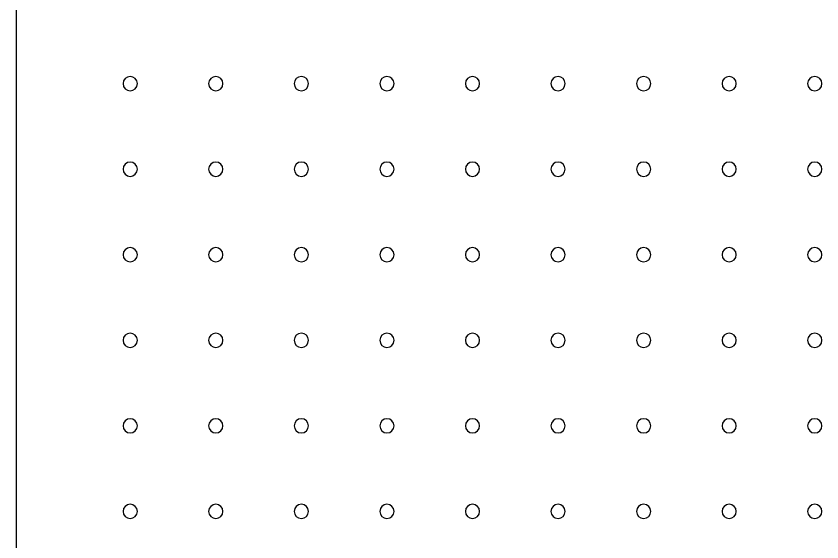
# Model space of a CAD drawing. Extents: x -215 to 2260, y -1591 to 611.
# Drawn here: x -207.2 to 75.3, y -677.7 to -493.3 of the extents above; entities that cross this region are included whole.
import ezdxf

# ---------------------------------------------------------------- set-up
doc = ezdxf.new("R2010")
doc.units = 0
doc.header["$MEASUREMENT"] = 0
doc.layers.get('0').update_dxf_attribs({"linetype": 'CONTINUOUS'})

# ---------------------------------------------------------------- blocks, each defined once
blk = doc.blocks.new('BLOCK_237')
at = {"color": 7}
blk.add_lwpolyline([(-207.2, -316.99), (-207.2, -896.99)], dxfattribs=at)
blk = doc.blocks.new('BLOCK_425')
at = {"color": 7}
blk.add_open_spline([(75.3, -666.99), (75.3, -668.37), (74.18, -669.49), (72.8, -669.49), (71.42, -669.49), (70.3, -668.37), (70.3, -666.99), (70.3, -665.61), (71.42, -664.49), (72.8, -664.49), (74.18, -664.49), (75.3, -665.61), (75.3, -666.99), (75.3, -666.99), (75.3, -666.99), (75.3, -666.99)], degree=3, knots=[0, 0, 0, 0, 1, 1, 1, 2, 2, 2, 3, 3, 3, 4, 4, 4, 5, 5, 5, 5], dxfattribs=at)
blk = doc.blocks.new('BLOCK_426')
at = {"color": 7}
blk.add_open_spline([(45.3, -666.99), (45.3, -668.37), (44.18, -669.49), (42.8, -669.49), (41.42, -669.49), (40.3, -668.37), (40.3, -666.99), (40.3, -665.61), (41.42, -664.49), (42.8, -664.49), (44.18, -664.49), (45.3, -665.61), (45.3, -666.99), (45.3, -666.99), (45.3, -666.99), (45.3, -666.99)], degree=3, knots=[0, 0, 0, 0, 1, 1, 1, 2, 2, 2, 3, 3, 3, 4, 4, 4, 5, 5, 5, 5], dxfattribs=at)
blk = doc.blocks.new('BLOCK_427')
at = {"color": 7}
blk.add_open_spline([(15.3, -666.99), (15.3, -668.37), (14.18, -669.49), (12.8, -669.49), (11.42, -669.49), (10.3, -668.37), (10.3, -666.99), (10.3, -665.61), (11.42, -664.49), (12.8, -664.49), (14.18, -664.49), (15.3, -665.61), (15.3, -666.99), (15.3, -666.99), (15.3, -666.99), (15.3, -666.99)], degree=3, knots=[0, 0, 0, 0, 1, 1, 1, 2, 2, 2, 3, 3, 3, 4, 4, 4, 5, 5, 5, 5], dxfattribs=at)
blk = doc.blocks.new('BLOCK_428')
at = {"color": 7}
blk.add_open_spline([(-14.7, -666.99), (-14.7, -668.37), (-15.82, -669.49), (-17.2, -669.49), (-18.58, -669.49), (-19.7, -668.37), (-19.7, -666.99), (-19.7, -665.61), (-18.58, -664.49), (-17.2, -664.49), (-15.82, -664.49), (-14.7, -665.61), (-14.7, -666.99), (-14.7, -666.99), (-14.7, -666.99), (-14.7, -666.99)], degree=3, knots=[0, 0, 0, 0, 1, 1, 1, 2, 2, 2, 3, 3, 3, 4, 4, 4, 5, 5, 5, 5], dxfattribs=at)
blk = doc.blocks.new('BLOCK_429')
at = {"color": 7}
blk.add_open_spline([(-44.7, -666.99), (-44.7, -668.37), (-45.82, -669.49), (-47.2, -669.49), (-48.58, -669.49), (-49.7, -668.37), (-49.7, -666.99), (-49.7, -665.61), (-48.58, -664.49), (-47.2, -664.49), (-45.82, -664.49), (-44.7, -665.61), (-44.7, -666.99), (-44.7, -666.99), (-44.7, -666.99), (-44.7, -666.99)], degree=3, knots=[0, 0, 0, 0, 1, 1, 1, 2, 2, 2, 3, 3, 3, 4, 4, 4, 5, 5, 5, 5], dxfattribs=at)
blk = doc.blocks.new('BLOCK_430')
at = {"color": 7}
blk.add_open_spline([(-74.7, -666.99), (-74.7, -668.37), (-75.82, -669.49), (-77.2, -669.49), (-78.58, -669.49), (-79.7, -668.37), (-79.7, -666.99), (-79.7, -665.61), (-78.58, -664.49), (-77.2, -664.49), (-75.82, -664.49), (-74.7, -665.61), (-74.7, -666.99), (-74.7, -666.99), (-74.7, -666.99), (-74.7, -666.99)], degree=3, knots=[0, 0, 0, 0, 1, 1, 1, 2, 2, 2, 3, 3, 3, 4, 4, 4, 5, 5, 5, 5], dxfattribs=at)
blk = doc.blocks.new('BLOCK_431')
at = {"color": 7}
blk.add_open_spline([(-104.7, -666.99), (-104.7, -668.37), (-105.82, -669.49), (-107.2, -669.49), (-108.58, -669.49), (-109.7, -668.37), (-109.7, -666.99), (-109.7, -665.61), (-108.58, -664.49), (-107.2, -664.49), (-105.82, -664.49), (-104.7, -665.61), (-104.7, -666.99), (-104.7, -666.99), (-104.7, -666.99), (-104.7, -666.99)], degree=3, knots=[0, 0, 0, 0, 1, 1, 1, 2, 2, 2, 3, 3, 3, 4, 4, 4, 5, 5, 5, 5], dxfattribs=at)
blk = doc.blocks.new('BLOCK_452')
at = {"color": 7}
blk.add_open_spline([(75.3, -636.99), (75.3, -638.37), (74.18, -639.49), (72.8, -639.49), (71.42, -639.49), (70.3, -638.37), (70.3, -636.99), (70.3, -635.61), (71.42, -634.49), (72.8, -634.49), (74.18, -634.49), (75.3, -635.61), (75.3, -636.99), (75.3, -636.99), (75.3, -636.99), (75.3, -636.99)], degree=3, knots=[0, 0, 0, 0, 1, 1, 1, 2, 2, 2, 3, 3, 3, 4, 4, 4, 5, 5, 5, 5], dxfattribs=at)
blk = doc.blocks.new('BLOCK_453')
at = {"color": 7}
blk.add_open_spline([(45.3, -636.99), (45.3, -638.37), (44.18, -639.49), (42.8, -639.49), (41.42, -639.49), (40.3, -638.37), (40.3, -636.99), (40.3, -635.61), (41.42, -634.49), (42.8, -634.49), (44.18, -634.49), (45.3, -635.61), (45.3, -636.99), (45.3, -636.99), (45.3, -636.99), (45.3, -636.99)], degree=3, knots=[0, 0, 0, 0, 1, 1, 1, 2, 2, 2, 3, 3, 3, 4, 4, 4, 5, 5, 5, 5], dxfattribs=at)
blk = doc.blocks.new('BLOCK_454')
at = {"color": 7}
blk.add_open_spline([(15.3, -636.99), (15.3, -638.37), (14.18, -639.49), (12.8, -639.49), (11.42, -639.49), (10.3, -638.37), (10.3, -636.99), (10.3, -635.61), (11.42, -634.49), (12.8, -634.49), (14.18, -634.49), (15.3, -635.61), (15.3, -636.99), (15.3, -636.99), (15.3, -636.99), (15.3, -636.99)], degree=3, knots=[0, 0, 0, 0, 1, 1, 1, 2, 2, 2, 3, 3, 3, 4, 4, 4, 5, 5, 5, 5], dxfattribs=at)
blk = doc.blocks.new('BLOCK_455')
at = {"color": 7}
blk.add_open_spline([(-14.7, -636.99), (-14.7, -638.37), (-15.82, -639.49), (-17.2, -639.49), (-18.58, -639.49), (-19.7, -638.37), (-19.7, -636.99), (-19.7, -635.61), (-18.58, -634.49), (-17.2, -634.49), (-15.82, -634.49), (-14.7, -635.61), (-14.7, -636.99), (-14.7, -636.99), (-14.7, -636.99), (-14.7, -636.99)], degree=3, knots=[0, 0, 0, 0, 1, 1, 1, 2, 2, 2, 3, 3, 3, 4, 4, 4, 5, 5, 5, 5], dxfattribs=at)
blk = doc.blocks.new('BLOCK_456')
at = {"color": 7}
blk.add_open_spline([(-44.7, -636.99), (-44.7, -638.37), (-45.82, -639.49), (-47.2, -639.49), (-48.58, -639.49), (-49.7, -638.37), (-49.7, -636.99), (-49.7, -635.61), (-48.58, -634.49), (-47.2, -634.49), (-45.82, -634.49), (-44.7, -635.61), (-44.7, -636.99), (-44.7, -636.99), (-44.7, -636.99), (-44.7, -636.99)], degree=3, knots=[0, 0, 0, 0, 1, 1, 1, 2, 2, 2, 3, 3, 3, 4, 4, 4, 5, 5, 5, 5], dxfattribs=at)
blk = doc.blocks.new('BLOCK_457')
at = {"color": 7}
blk.add_open_spline([(-74.7, -636.99), (-74.7, -638.37), (-75.82, -639.49), (-77.2, -639.49), (-78.58, -639.49), (-79.7, -638.37), (-79.7, -636.99), (-79.7, -635.61), (-78.58, -634.49), (-77.2, -634.49), (-75.82, -634.49), (-74.7, -635.61), (-74.7, -636.99), (-74.7, -636.99), (-74.7, -636.99), (-74.7, -636.99)], degree=3, knots=[0, 0, 0, 0, 1, 1, 1, 2, 2, 2, 3, 3, 3, 4, 4, 4, 5, 5, 5, 5], dxfattribs=at)
blk = doc.blocks.new('BLOCK_458')
at = {"color": 7}
blk.add_open_spline([(-104.7, -636.99), (-104.7, -638.37), (-105.82, -639.49), (-107.2, -639.49), (-108.58, -639.49), (-109.7, -638.37), (-109.7, -636.99), (-109.7, -635.61), (-108.58, -634.49), (-107.2, -634.49), (-105.82, -634.49), (-104.7, -635.61), (-104.7, -636.99), (-104.7, -636.99), (-104.7, -636.99), (-104.7, -636.99)], degree=3, knots=[0, 0, 0, 0, 1, 1, 1, 2, 2, 2, 3, 3, 3, 4, 4, 4, 5, 5, 5, 5], dxfattribs=at)
blk = doc.blocks.new('BLOCK_479')
at = {"color": 7}
blk.add_open_spline([(75.3, -606.99), (75.3, -608.37), (74.18, -609.49), (72.8, -609.49), (71.42, -609.49), (70.3, -608.37), (70.3, -606.99), (70.3, -605.61), (71.42, -604.49), (72.8, -604.49), (74.18, -604.49), (75.3, -605.61), (75.3, -606.99), (75.3, -606.99), (75.3, -606.99), (75.3, -606.99)], degree=3, knots=[0, 0, 0, 0, 1, 1, 1, 2, 2, 2, 3, 3, 3, 4, 4, 4, 5, 5, 5, 5], dxfattribs=at)
blk = doc.blocks.new('BLOCK_480')
at = {"color": 7}
blk.add_open_spline([(45.3, -606.99), (45.3, -608.37), (44.18, -609.49), (42.8, -609.49), (41.42, -609.49), (40.3, -608.37), (40.3, -606.99), (40.3, -605.61), (41.42, -604.49), (42.8, -604.49), (44.18, -604.49), (45.3, -605.61), (45.3, -606.99), (45.3, -606.99), (45.3, -606.99), (45.3, -606.99)], degree=3, knots=[0, 0, 0, 0, 1, 1, 1, 2, 2, 2, 3, 3, 3, 4, 4, 4, 5, 5, 5, 5], dxfattribs=at)
blk = doc.blocks.new('BLOCK_481')
at = {"color": 7}
blk.add_open_spline([(15.3, -606.99), (15.3, -608.37), (14.18, -609.49), (12.8, -609.49), (11.42, -609.49), (10.3, -608.37), (10.3, -606.99), (10.3, -605.61), (11.42, -604.49), (12.8, -604.49), (14.18, -604.49), (15.3, -605.61), (15.3, -606.99), (15.3, -606.99), (15.3, -606.99), (15.3, -606.99)], degree=3, knots=[0, 0, 0, 0, 1, 1, 1, 2, 2, 2, 3, 3, 3, 4, 4, 4, 5, 5, 5, 5], dxfattribs=at)
blk = doc.blocks.new('BLOCK_482')
at = {"color": 7}
blk.add_open_spline([(-14.7, -606.99), (-14.7, -608.37), (-15.82, -609.49), (-17.2, -609.49), (-18.58, -609.49), (-19.7, -608.37), (-19.7, -606.99), (-19.7, -605.61), (-18.58, -604.49), (-17.2, -604.49), (-15.82, -604.49), (-14.7, -605.61), (-14.7, -606.99), (-14.7, -606.99), (-14.7, -606.99), (-14.7, -606.99)], degree=3, knots=[0, 0, 0, 0, 1, 1, 1, 2, 2, 2, 3, 3, 3, 4, 4, 4, 5, 5, 5, 5], dxfattribs=at)
blk = doc.blocks.new('BLOCK_483')
at = {"color": 7}
blk.add_open_spline([(-44.7, -606.99), (-44.7, -608.37), (-45.82, -609.49), (-47.2, -609.49), (-48.58, -609.49), (-49.7, -608.37), (-49.7, -606.99), (-49.7, -605.61), (-48.58, -604.49), (-47.2, -604.49), (-45.82, -604.49), (-44.7, -605.61), (-44.7, -606.99), (-44.7, -606.99), (-44.7, -606.99), (-44.7, -606.99)], degree=3, knots=[0, 0, 0, 0, 1, 1, 1, 2, 2, 2, 3, 3, 3, 4, 4, 4, 5, 5, 5, 5], dxfattribs=at)
blk = doc.blocks.new('BLOCK_484')
at = {"color": 7}
blk.add_open_spline([(-74.7, -606.99), (-74.7, -608.37), (-75.82, -609.49), (-77.2, -609.49), (-78.58, -609.49), (-79.7, -608.37), (-79.7, -606.99), (-79.7, -605.61), (-78.58, -604.49), (-77.2, -604.49), (-75.82, -604.49), (-74.7, -605.61), (-74.7, -606.99), (-74.7, -606.99), (-74.7, -606.99), (-74.7, -606.99)], degree=3, knots=[0, 0, 0, 0, 1, 1, 1, 2, 2, 2, 3, 3, 3, 4, 4, 4, 5, 5, 5, 5], dxfattribs=at)
blk = doc.blocks.new('BLOCK_485')
at = {"color": 7}
blk.add_open_spline([(-104.7, -606.99), (-104.7, -608.37), (-105.82, -609.49), (-107.2, -609.49), (-108.58, -609.49), (-109.7, -608.37), (-109.7, -606.99), (-109.7, -605.61), (-108.58, -604.49), (-107.2, -604.49), (-105.82, -604.49), (-104.7, -605.61), (-104.7, -606.99), (-104.7, -606.99), (-104.7, -606.99), (-104.7, -606.99)], degree=3, knots=[0, 0, 0, 0, 1, 1, 1, 2, 2, 2, 3, 3, 3, 4, 4, 4, 5, 5, 5, 5], dxfattribs=at)
blk = doc.blocks.new('BLOCK_506')
at = {"color": 7}
blk.add_open_spline([(75.3, -576.99), (75.3, -578.37), (74.18, -579.49), (72.8, -579.49), (71.42, -579.49), (70.3, -578.37), (70.3, -576.99), (70.3, -575.61), (71.42, -574.49), (72.8, -574.49), (74.18, -574.49), (75.3, -575.61), (75.3, -576.99), (75.3, -576.99), (75.3, -576.99), (75.3, -576.99)], degree=3, knots=[0, 0, 0, 0, 1, 1, 1, 2, 2, 2, 3, 3, 3, 4, 4, 4, 5, 5, 5, 5], dxfattribs=at)
blk = doc.blocks.new('BLOCK_507')
at = {"color": 7}
blk.add_open_spline([(45.3, -576.99), (45.3, -578.37), (44.18, -579.49), (42.8, -579.49), (41.42, -579.49), (40.3, -578.37), (40.3, -576.99), (40.3, -575.61), (41.42, -574.49), (42.8, -574.49), (44.18, -574.49), (45.3, -575.61), (45.3, -576.99), (45.3, -576.99), (45.3, -576.99), (45.3, -576.99)], degree=3, knots=[0, 0, 0, 0, 1, 1, 1, 2, 2, 2, 3, 3, 3, 4, 4, 4, 5, 5, 5, 5], dxfattribs=at)
blk = doc.blocks.new('BLOCK_508')
at = {"color": 7}
blk.add_open_spline([(15.3, -576.99), (15.3, -578.37), (14.18, -579.49), (12.8, -579.49), (11.42, -579.49), (10.3, -578.37), (10.3, -576.99), (10.3, -575.61), (11.42, -574.49), (12.8, -574.49), (14.18, -574.49), (15.3, -575.61), (15.3, -576.99), (15.3, -576.99), (15.3, -576.99), (15.3, -576.99)], degree=3, knots=[0, 0, 0, 0, 1, 1, 1, 2, 2, 2, 3, 3, 3, 4, 4, 4, 5, 5, 5, 5], dxfattribs=at)
blk = doc.blocks.new('BLOCK_509')
at = {"color": 7}
blk.add_open_spline([(-14.7, -576.99), (-14.7, -578.37), (-15.82, -579.49), (-17.2, -579.49), (-18.58, -579.49), (-19.7, -578.37), (-19.7, -576.99), (-19.7, -575.61), (-18.58, -574.49), (-17.2, -574.49), (-15.82, -574.49), (-14.7, -575.61), (-14.7, -576.99), (-14.7, -576.99), (-14.7, -576.99), (-14.7, -576.99)], degree=3, knots=[0, 0, 0, 0, 1, 1, 1, 2, 2, 2, 3, 3, 3, 4, 4, 4, 5, 5, 5, 5], dxfattribs=at)
blk = doc.blocks.new('BLOCK_510')
at = {"color": 7}
blk.add_open_spline([(-44.7, -576.99), (-44.7, -578.37), (-45.82, -579.49), (-47.2, -579.49), (-48.58, -579.49), (-49.7, -578.37), (-49.7, -576.99), (-49.7, -575.61), (-48.58, -574.49), (-47.2, -574.49), (-45.82, -574.49), (-44.7, -575.61), (-44.7, -576.99), (-44.7, -576.99), (-44.7, -576.99), (-44.7, -576.99)], degree=3, knots=[0, 0, 0, 0, 1, 1, 1, 2, 2, 2, 3, 3, 3, 4, 4, 4, 5, 5, 5, 5], dxfattribs=at)
blk = doc.blocks.new('BLOCK_511')
at = {"color": 7}
blk.add_open_spline([(-74.7, -576.99), (-74.7, -578.37), (-75.82, -579.49), (-77.2, -579.49), (-78.58, -579.49), (-79.7, -578.37), (-79.7, -576.99), (-79.7, -575.61), (-78.58, -574.49), (-77.2, -574.49), (-75.82, -574.49), (-74.7, -575.61), (-74.7, -576.99), (-74.7, -576.99), (-74.7, -576.99), (-74.7, -576.99)], degree=3, knots=[0, 0, 0, 0, 1, 1, 1, 2, 2, 2, 3, 3, 3, 4, 4, 4, 5, 5, 5, 5], dxfattribs=at)
blk = doc.blocks.new('BLOCK_512')
at = {"color": 7}
blk.add_open_spline([(-104.7, -576.99), (-104.7, -578.37), (-105.82, -579.49), (-107.2, -579.49), (-108.58, -579.49), (-109.7, -578.37), (-109.7, -576.99), (-109.7, -575.61), (-108.58, -574.49), (-107.2, -574.49), (-105.82, -574.49), (-104.7, -575.61), (-104.7, -576.99), (-104.7, -576.99), (-104.7, -576.99), (-104.7, -576.99)], degree=3, knots=[0, 0, 0, 0, 1, 1, 1, 2, 2, 2, 3, 3, 3, 4, 4, 4, 5, 5, 5, 5], dxfattribs=at)
blk = doc.blocks.new('BLOCK_533')
at = {"color": 7}
blk.add_open_spline([(75.3, -546.99), (75.3, -548.37), (74.18, -549.49), (72.8, -549.49), (71.42, -549.49), (70.3, -548.37), (70.3, -546.99), (70.3, -545.61), (71.42, -544.49), (72.8, -544.49), (74.18, -544.49), (75.3, -545.61), (75.3, -546.99), (75.3, -546.99), (75.3, -546.99), (75.3, -546.99)], degree=3, knots=[0, 0, 0, 0, 1, 1, 1, 2, 2, 2, 3, 3, 3, 4, 4, 4, 5, 5, 5, 5], dxfattribs=at)
blk = doc.blocks.new('BLOCK_534')
at = {"color": 7}
blk.add_open_spline([(45.3, -546.99), (45.3, -548.37), (44.18, -549.49), (42.8, -549.49), (41.42, -549.49), (40.3, -548.37), (40.3, -546.99), (40.3, -545.61), (41.42, -544.49), (42.8, -544.49), (44.18, -544.49), (45.3, -545.61), (45.3, -546.99), (45.3, -546.99), (45.3, -546.99), (45.3, -546.99)], degree=3, knots=[0, 0, 0, 0, 1, 1, 1, 2, 2, 2, 3, 3, 3, 4, 4, 4, 5, 5, 5, 5], dxfattribs=at)
blk = doc.blocks.new('BLOCK_535')
at = {"color": 7}
blk.add_open_spline([(15.3, -546.99), (15.3, -548.37), (14.18, -549.49), (12.8, -549.49), (11.42, -549.49), (10.3, -548.37), (10.3, -546.99), (10.3, -545.61), (11.42, -544.49), (12.8, -544.49), (14.18, -544.49), (15.3, -545.61), (15.3, -546.99), (15.3, -546.99), (15.3, -546.99), (15.3, -546.99)], degree=3, knots=[0, 0, 0, 0, 1, 1, 1, 2, 2, 2, 3, 3, 3, 4, 4, 4, 5, 5, 5, 5], dxfattribs=at)
blk = doc.blocks.new('BLOCK_536')
at = {"color": 7}
blk.add_open_spline([(-14.7, -546.99), (-14.7, -548.37), (-15.82, -549.49), (-17.2, -549.49), (-18.58, -549.49), (-19.7, -548.37), (-19.7, -546.99), (-19.7, -545.61), (-18.58, -544.49), (-17.2, -544.49), (-15.82, -544.49), (-14.7, -545.61), (-14.7, -546.99), (-14.7, -546.99), (-14.7, -546.99), (-14.7, -546.99)], degree=3, knots=[0, 0, 0, 0, 1, 1, 1, 2, 2, 2, 3, 3, 3, 4, 4, 4, 5, 5, 5, 5], dxfattribs=at)
blk = doc.blocks.new('BLOCK_537')
at = {"color": 7}
blk.add_open_spline([(-44.7, -546.99), (-44.7, -548.37), (-45.82, -549.49), (-47.2, -549.49), (-48.58, -549.49), (-49.7, -548.37), (-49.7, -546.99), (-49.7, -545.61), (-48.58, -544.49), (-47.2, -544.49), (-45.82, -544.49), (-44.7, -545.61), (-44.7, -546.99), (-44.7, -546.99), (-44.7, -546.99), (-44.7, -546.99)], degree=3, knots=[0, 0, 0, 0, 1, 1, 1, 2, 2, 2, 3, 3, 3, 4, 4, 4, 5, 5, 5, 5], dxfattribs=at)
blk = doc.blocks.new('BLOCK_538')
at = {"color": 7}
blk.add_open_spline([(-74.7, -546.99), (-74.7, -548.37), (-75.82, -549.49), (-77.2, -549.49), (-78.58, -549.49), (-79.7, -548.37), (-79.7, -546.99), (-79.7, -545.61), (-78.58, -544.49), (-77.2, -544.49), (-75.82, -544.49), (-74.7, -545.61), (-74.7, -546.99), (-74.7, -546.99), (-74.7, -546.99), (-74.7, -546.99)], degree=3, knots=[0, 0, 0, 0, 1, 1, 1, 2, 2, 2, 3, 3, 3, 4, 4, 4, 5, 5, 5, 5], dxfattribs=at)
blk = doc.blocks.new('BLOCK_539')
at = {"color": 7}
blk.add_open_spline([(-104.7, -546.99), (-104.7, -548.37), (-105.82, -549.49), (-107.2, -549.49), (-108.58, -549.49), (-109.7, -548.37), (-109.7, -546.99), (-109.7, -545.61), (-108.58, -544.49), (-107.2, -544.49), (-105.82, -544.49), (-104.7, -545.61), (-104.7, -546.99), (-104.7, -546.99), (-104.7, -546.99), (-104.7, -546.99)], degree=3, knots=[0, 0, 0, 0, 1, 1, 1, 2, 2, 2, 3, 3, 3, 4, 4, 4, 5, 5, 5, 5], dxfattribs=at)
blk = doc.blocks.new('BLOCK_560')
at = {"color": 7}
blk.add_open_spline([(75.3, -516.99), (75.3, -518.37), (74.18, -519.49), (72.8, -519.49), (71.42, -519.49), (70.3, -518.37), (70.3, -516.99), (70.3, -515.61), (71.42, -514.49), (72.8, -514.49), (74.18, -514.49), (75.3, -515.61), (75.3, -516.99), (75.3, -516.99), (75.3, -516.99), (75.3, -516.99)], degree=3, knots=[0, 0, 0, 0, 1, 1, 1, 2, 2, 2, 3, 3, 3, 4, 4, 4, 5, 5, 5, 5], dxfattribs=at)
blk = doc.blocks.new('BLOCK_561')
at = {"color": 7}
blk.add_open_spline([(45.3, -516.99), (45.3, -518.37), (44.18, -519.49), (42.8, -519.49), (41.42, -519.49), (40.3, -518.37), (40.3, -516.99), (40.3, -515.61), (41.42, -514.49), (42.8, -514.49), (44.18, -514.49), (45.3, -515.61), (45.3, -516.99), (45.3, -516.99), (45.3, -516.99), (45.3, -516.99)], degree=3, knots=[0, 0, 0, 0, 1, 1, 1, 2, 2, 2, 3, 3, 3, 4, 4, 4, 5, 5, 5, 5], dxfattribs=at)
blk = doc.blocks.new('BLOCK_562')
at = {"color": 7}
blk.add_open_spline([(15.3, -516.99), (15.3, -518.37), (14.18, -519.49), (12.8, -519.49), (11.42, -519.49), (10.3, -518.37), (10.3, -516.99), (10.3, -515.61), (11.42, -514.49), (12.8, -514.49), (14.18, -514.49), (15.3, -515.61), (15.3, -516.99), (15.3, -516.99), (15.3, -516.99), (15.3, -516.99)], degree=3, knots=[0, 0, 0, 0, 1, 1, 1, 2, 2, 2, 3, 3, 3, 4, 4, 4, 5, 5, 5, 5], dxfattribs=at)
blk = doc.blocks.new('BLOCK_563')
at = {"color": 7}
blk.add_open_spline([(-14.7, -516.99), (-14.7, -518.37), (-15.82, -519.49), (-17.2, -519.49), (-18.58, -519.49), (-19.7, -518.37), (-19.7, -516.99), (-19.7, -515.61), (-18.58, -514.49), (-17.2, -514.49), (-15.82, -514.49), (-14.7, -515.61), (-14.7, -516.99), (-14.7, -516.99), (-14.7, -516.99), (-14.7, -516.99)], degree=3, knots=[0, 0, 0, 0, 1, 1, 1, 2, 2, 2, 3, 3, 3, 4, 4, 4, 5, 5, 5, 5], dxfattribs=at)
blk = doc.blocks.new('BLOCK_564')
at = {"color": 7}
blk.add_open_spline([(-44.7, -516.99), (-44.7, -518.37), (-45.82, -519.49), (-47.2, -519.49), (-48.58, -519.49), (-49.7, -518.37), (-49.7, -516.99), (-49.7, -515.61), (-48.58, -514.49), (-47.2, -514.49), (-45.82, -514.49), (-44.7, -515.61), (-44.7, -516.99), (-44.7, -516.99), (-44.7, -516.99), (-44.7, -516.99)], degree=3, knots=[0, 0, 0, 0, 1, 1, 1, 2, 2, 2, 3, 3, 3, 4, 4, 4, 5, 5, 5, 5], dxfattribs=at)
blk = doc.blocks.new('BLOCK_565')
at = {"color": 7}
blk.add_open_spline([(-74.7, -516.99), (-74.7, -518.37), (-75.82, -519.49), (-77.2, -519.49), (-78.58, -519.49), (-79.7, -518.37), (-79.7, -516.99), (-79.7, -515.61), (-78.58, -514.49), (-77.2, -514.49), (-75.82, -514.49), (-74.7, -515.61), (-74.7, -516.99), (-74.7, -516.99), (-74.7, -516.99), (-74.7, -516.99)], degree=3, knots=[0, 0, 0, 0, 1, 1, 1, 2, 2, 2, 3, 3, 3, 4, 4, 4, 5, 5, 5, 5], dxfattribs=at)
blk = doc.blocks.new('BLOCK_566')
at = {"color": 7}
blk.add_open_spline([(-104.7, -516.99), (-104.7, -518.37), (-105.82, -519.49), (-107.2, -519.49), (-108.58, -519.49), (-109.7, -518.37), (-109.7, -516.99), (-109.7, -515.61), (-108.58, -514.49), (-107.2, -514.49), (-105.82, -514.49), (-104.7, -515.61), (-104.7, -516.99), (-104.7, -516.99), (-104.7, -516.99), (-104.7, -516.99)], degree=3, knots=[0, 0, 0, 0, 1, 1, 1, 2, 2, 2, 3, 3, 3, 4, 4, 4, 5, 5, 5, 5], dxfattribs=at)
blk = doc.blocks.new('BLOCK_769')
at = {"color": 7}
blk.add_open_spline([(-134.7, -516.99), (-134.7, -518.37), (-135.82, -519.49), (-137.2, -519.49), (-138.58, -519.49), (-139.7, -518.37), (-139.7, -516.99), (-139.7, -515.61), (-138.58, -514.49), (-137.2, -514.49), (-135.82, -514.49), (-134.7, -515.61), (-134.7, -516.99), (-134.7, -516.99), (-134.7, -516.99), (-134.7, -516.99)], degree=3, knots=[0, 0, 0, 0, 1, 1, 1, 2, 2, 2, 3, 3, 3, 4, 4, 4, 5, 5, 5, 5], dxfattribs=at)
blk = doc.blocks.new('BLOCK_770')
at = {"color": 7}
blk.add_open_spline([(-164.7, -516.99), (-164.7, -518.37), (-165.82, -519.49), (-167.2, -519.49), (-168.58, -519.49), (-169.7, -518.37), (-169.7, -516.99), (-169.7, -515.61), (-168.58, -514.49), (-167.2, -514.49), (-165.82, -514.49), (-164.7, -515.61), (-164.7, -516.99), (-164.7, -516.99), (-164.7, -516.99), (-164.7, -516.99)], degree=3, knots=[0, 0, 0, 0, 1, 1, 1, 2, 2, 2, 3, 3, 3, 4, 4, 4, 5, 5, 5, 5], dxfattribs=at)
blk = doc.blocks.new('BLOCK_771')
at = {"color": 7}
blk.add_open_spline([(-134.7, -546.99), (-134.7, -548.37), (-135.82, -549.49), (-137.2, -549.49), (-138.58, -549.49), (-139.7, -548.37), (-139.7, -546.99), (-139.7, -545.61), (-138.58, -544.49), (-137.2, -544.49), (-135.82, -544.49), (-134.7, -545.61), (-134.7, -546.99), (-134.7, -546.99), (-134.7, -546.99), (-134.7, -546.99)], degree=3, knots=[0, 0, 0, 0, 1, 1, 1, 2, 2, 2, 3, 3, 3, 4, 4, 4, 5, 5, 5, 5], dxfattribs=at)
blk = doc.blocks.new('BLOCK_772')
at = {"color": 7}
blk.add_open_spline([(-164.7, -546.99), (-164.7, -548.37), (-165.82, -549.49), (-167.2, -549.49), (-168.58, -549.49), (-169.7, -548.37), (-169.7, -546.99), (-169.7, -545.61), (-168.58, -544.49), (-167.2, -544.49), (-165.82, -544.49), (-164.7, -545.61), (-164.7, -546.99), (-164.7, -546.99), (-164.7, -546.99), (-164.7, -546.99)], degree=3, knots=[0, 0, 0, 0, 1, 1, 1, 2, 2, 2, 3, 3, 3, 4, 4, 4, 5, 5, 5, 5], dxfattribs=at)
blk = doc.blocks.new('BLOCK_773')
at = {"color": 7}
blk.add_open_spline([(-134.7, -576.99), (-134.7, -578.37), (-135.82, -579.49), (-137.2, -579.49), (-138.58, -579.49), (-139.7, -578.37), (-139.7, -576.99), (-139.7, -575.61), (-138.58, -574.49), (-137.2, -574.49), (-135.82, -574.49), (-134.7, -575.61), (-134.7, -576.99), (-134.7, -576.99), (-134.7, -576.99), (-134.7, -576.99)], degree=3, knots=[0, 0, 0, 0, 1, 1, 1, 2, 2, 2, 3, 3, 3, 4, 4, 4, 5, 5, 5, 5], dxfattribs=at)
blk = doc.blocks.new('BLOCK_774')
at = {"color": 7}
blk.add_open_spline([(-164.7, -576.99), (-164.7, -578.37), (-165.82, -579.49), (-167.2, -579.49), (-168.58, -579.49), (-169.7, -578.37), (-169.7, -576.99), (-169.7, -575.61), (-168.58, -574.49), (-167.2, -574.49), (-165.82, -574.49), (-164.7, -575.61), (-164.7, -576.99), (-164.7, -576.99), (-164.7, -576.99), (-164.7, -576.99)], degree=3, knots=[0, 0, 0, 0, 1, 1, 1, 2, 2, 2, 3, 3, 3, 4, 4, 4, 5, 5, 5, 5], dxfattribs=at)
blk = doc.blocks.new('BLOCK_775')
at = {"color": 7}
blk.add_open_spline([(-134.7, -606.99), (-134.7, -608.37), (-135.82, -609.49), (-137.2, -609.49), (-138.58, -609.49), (-139.7, -608.37), (-139.7, -606.99), (-139.7, -605.61), (-138.58, -604.49), (-137.2, -604.49), (-135.82, -604.49), (-134.7, -605.61), (-134.7, -606.99), (-134.7, -606.99), (-134.7, -606.99), (-134.7, -606.99)], degree=3, knots=[0, 0, 0, 0, 1, 1, 1, 2, 2, 2, 3, 3, 3, 4, 4, 4, 5, 5, 5, 5], dxfattribs=at)
blk = doc.blocks.new('BLOCK_776')
at = {"color": 7}
blk.add_open_spline([(-164.7, -606.99), (-164.7, -608.37), (-165.82, -609.49), (-167.2, -609.49), (-168.58, -609.49), (-169.7, -608.37), (-169.7, -606.99), (-169.7, -605.61), (-168.58, -604.49), (-167.2, -604.49), (-165.82, -604.49), (-164.7, -605.61), (-164.7, -606.99), (-164.7, -606.99), (-164.7, -606.99), (-164.7, -606.99)], degree=3, knots=[0, 0, 0, 0, 1, 1, 1, 2, 2, 2, 3, 3, 3, 4, 4, 4, 5, 5, 5, 5], dxfattribs=at)
blk = doc.blocks.new('BLOCK_777')
at = {"color": 7}
blk.add_open_spline([(-134.7, -636.99), (-134.7, -638.37), (-135.82, -639.49), (-137.2, -639.49), (-138.58, -639.49), (-139.7, -638.37), (-139.7, -636.99), (-139.7, -635.61), (-138.58, -634.49), (-137.2, -634.49), (-135.82, -634.49), (-134.7, -635.61), (-134.7, -636.99), (-134.7, -636.99), (-134.7, -636.99), (-134.7, -636.99)], degree=3, knots=[0, 0, 0, 0, 1, 1, 1, 2, 2, 2, 3, 3, 3, 4, 4, 4, 5, 5, 5, 5], dxfattribs=at)
blk = doc.blocks.new('BLOCK_778')
at = {"color": 7}
blk.add_open_spline([(-164.7, -636.99), (-164.7, -638.37), (-165.82, -639.49), (-167.2, -639.49), (-168.58, -639.49), (-169.7, -638.37), (-169.7, -636.99), (-169.7, -635.61), (-168.58, -634.49), (-167.2, -634.49), (-165.82, -634.49), (-164.7, -635.61), (-164.7, -636.99), (-164.7, -636.99), (-164.7, -636.99), (-164.7, -636.99)], degree=3, knots=[0, 0, 0, 0, 1, 1, 1, 2, 2, 2, 3, 3, 3, 4, 4, 4, 5, 5, 5, 5], dxfattribs=at)
blk = doc.blocks.new('BLOCK_779')
at = {"color": 7}
blk.add_open_spline([(-134.7, -666.99), (-134.7, -668.37), (-135.82, -669.49), (-137.2, -669.49), (-138.58, -669.49), (-139.7, -668.37), (-139.7, -666.99), (-139.7, -665.61), (-138.58, -664.49), (-137.2, -664.49), (-135.82, -664.49), (-134.7, -665.61), (-134.7, -666.99), (-134.7, -666.99), (-134.7, -666.99), (-134.7, -666.99)], degree=3, knots=[0, 0, 0, 0, 1, 1, 1, 2, 2, 2, 3, 3, 3, 4, 4, 4, 5, 5, 5, 5], dxfattribs=at)
blk = doc.blocks.new('BLOCK_780')
at = {"color": 7}
blk.add_open_spline([(-164.7, -666.99), (-164.7, -668.37), (-165.82, -669.49), (-167.2, -669.49), (-168.58, -669.49), (-169.7, -668.37), (-169.7, -666.99), (-169.7, -665.61), (-168.58, -664.49), (-167.2, -664.49), (-165.82, -664.49), (-164.7, -665.61), (-164.7, -666.99), (-164.7, -666.99), (-164.7, -666.99), (-164.7, -666.99)], degree=3, knots=[0, 0, 0, 0, 1, 1, 1, 2, 2, 2, 3, 3, 3, 4, 4, 4, 5, 5, 5, 5], dxfattribs=at)
blk = doc.blocks.new('BLOCK_233')
for name in ['BLOCK_237', 'BLOCK_770', 'BLOCK_769', 'BLOCK_566', 'BLOCK_565', 'BLOCK_564', 'BLOCK_563', 'BLOCK_562', 'BLOCK_561', 'BLOCK_560', 'BLOCK_772', 'BLOCK_771', 'BLOCK_539', 'BLOCK_538', 'BLOCK_537', 'BLOCK_536', 'BLOCK_535', 'BLOCK_534', 'BLOCK_533', 'BLOCK_774', 'BLOCK_773', 'BLOCK_512', 'BLOCK_511', 'BLOCK_510', 'BLOCK_509', 'BLOCK_508', 'BLOCK_507', 'BLOCK_506', 'BLOCK_776', 'BLOCK_775', 'BLOCK_485', 'BLOCK_484', 'BLOCK_483', 'BLOCK_482', 'BLOCK_481', 'BLOCK_480', 'BLOCK_479', 'BLOCK_778', 'BLOCK_777', 'BLOCK_458', 'BLOCK_457', 'BLOCK_456', 'BLOCK_455', 'BLOCK_454', 'BLOCK_453', 'BLOCK_452', 'BLOCK_780', 'BLOCK_779', 'BLOCK_431', 'BLOCK_430', 'BLOCK_429', 'BLOCK_428', 'BLOCK_427', 'BLOCK_426', 'BLOCK_425']:
    blk.add_blockref(name, (0, 0))

msp = doc.modelspace()

# ---------------------------------------------------------------- block references
msp.add_blockref('BLOCK_233', (0, 0))

doc.saveas('drawing.dxf')
